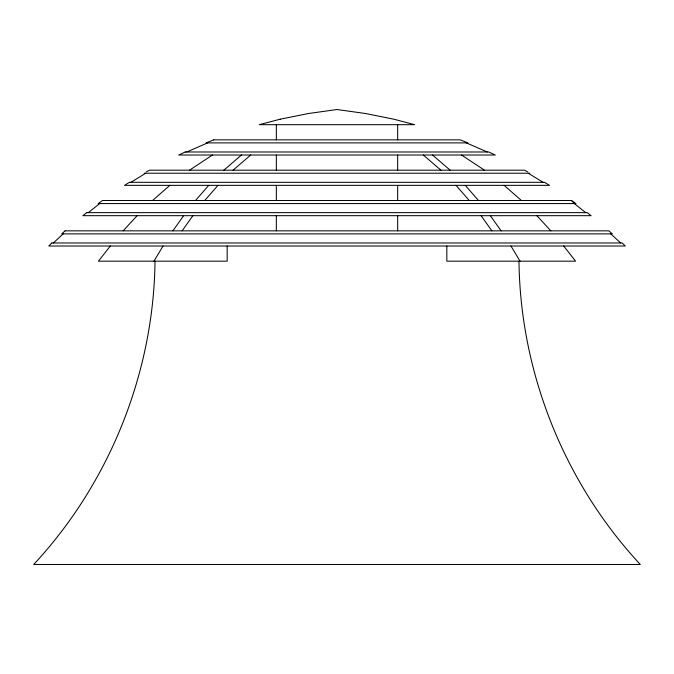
<?xml version="1.0" encoding="UTF-8"?>
<svg xmlns="http://www.w3.org/2000/svg" width="674" height="674" viewBox="0 0 674 674"><rect width="100%" height="100%" fill="white"/><g stroke="black" fill="none" stroke-linecap="round" stroke-linejoin="round"><path stroke-width="1.01" d="M155.02 261.175C153.714 372.68 109.651 482.828 33.7 564.475L640.3 564.475C564.349 482.828 520.286 372.68 518.98 261.175M153.942 261.175L163.041 246.01M172.889 230.845L183.631 215.68M182.123 230.845L192.865 215.68M110.3 246.01L98.438 261.175L227.163 261.175L227.163 246.01M195.494 200.515L208.746 185.35M204.719 200.515L217.98 185.35M123.131 230.845L137.134 215.68M53.313 242.977L63.213 233.878M152.577 200.515L169.865 185.35M223.852 170.185L241.452 155.02M233.078 170.185L250.686 155.02M88.243 212.647L99.693 203.565M189.537 170.185L212.478 155.02M130.95 182.317L145.719 173.218M146.368 171.878L149.527 170.185L524.473 170.185L527.632 171.878M186.749 151.987L207.6 142.888M144.202 173.218L529.798 173.218M571.459 200.515L102.541 200.515L98.177 203.573L575.823 203.573L571.459 200.515L574.307 203.565L585.757 212.647M574.307 203.565L575.823 203.573M466.4 142.888L487.251 151.987M528.281 173.218L543.05 182.317M461.522 155.02L484.463 170.185M432.548 155.02L450.148 170.185M423.314 155.02L440.922 170.185M504.135 185.35L521.423 200.515M610.787 233.878L620.687 242.977M536.866 215.68L550.869 230.845M465.254 185.35L478.506 200.515M456.02 185.35L469.281 200.515M563.7 246.01L575.562 261.175L446.837 261.175L446.837 246.01M490.369 215.68L501.111 230.845M481.135 215.68L491.877 230.845M510.959 246.01L520.058 261.175M397.66 124.69L397.66 139.855M397.66 155.02L397.66 170.185M397.66 185.35L397.66 200.515M397.66 215.68L397.66 230.845M276.34 124.69L276.34 139.855M276.34 155.02L276.34 170.185M276.34 185.35L276.34 200.515M276.34 215.68L276.34 230.845M51.797 242.977L48.781 246.01L625.219 246.01L622.203 242.977L51.797 242.977M65.092 230.845L61.696 233.878L612.304 233.878L608.908 230.845L65.092 230.845M86.727 212.647L82.894 215.68L591.106 215.68L587.273 212.647L86.727 212.647M129.433 182.317L124.505 185.35L549.495 185.35L544.567 182.317L129.433 182.317M185.232 151.987L178.694 155.02L495.306 155.02L488.768 151.987L185.232 151.987M213.784 139.855L206.084 142.888L467.916 142.888L460.216 139.855L213.784 139.855M280.14 119.205L259.279 124.69L414.721 124.69L393.86 119.205L365.578 113.527L337 109.525L308.422 113.527L280.14 119.205"/></g></svg>
